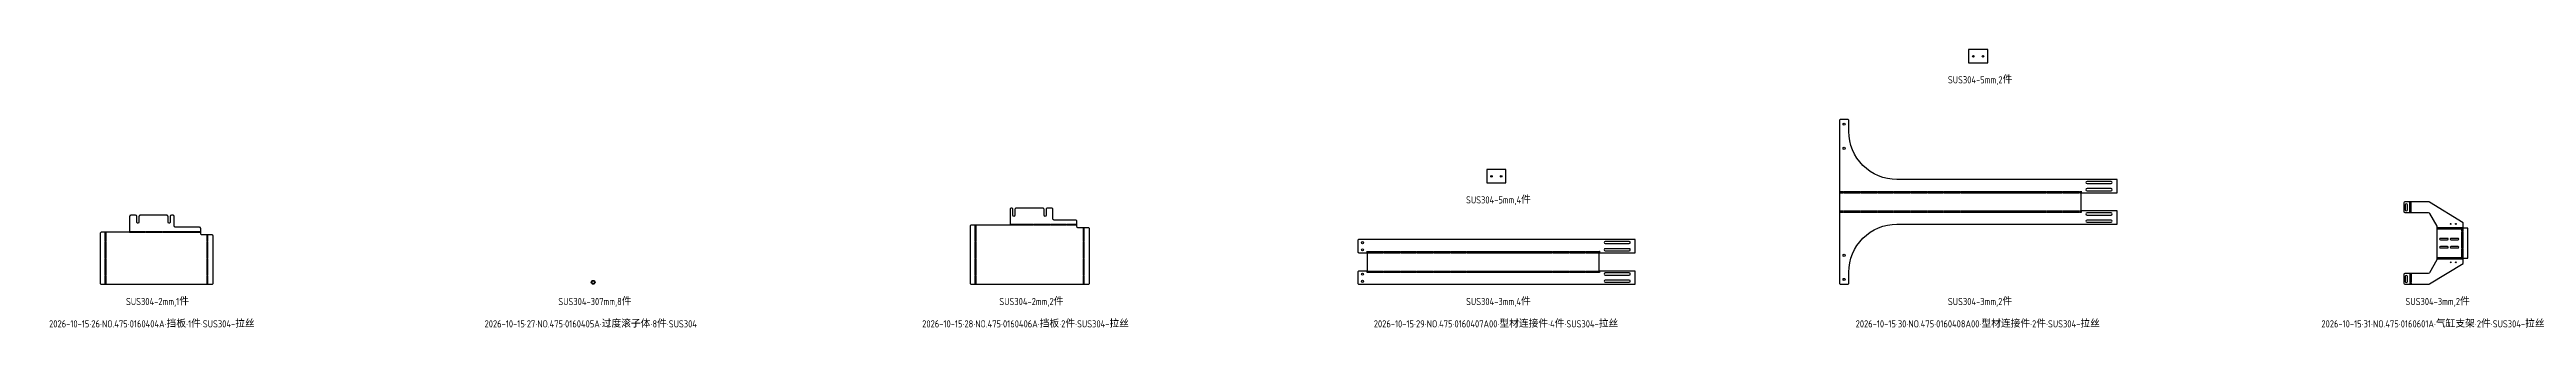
# Model space of a CAD drawing. Header units: inches. Extents: x -1146 to 93018, y 26380 to 28378.
# Drawn here: x 11784 to 22090, y 26431 to 27588 of the extents above; entities that cross this region are included whole.
import ezdxf

# ---------------------------------------------------------------- set-up
doc = ezdxf.new("R2010")
doc.units = ezdxf.units.IN
doc.header["$LTSCALE"] = 0.194989
doc.linetypes.add('CENTER', pattern=[50.8, 31.75, -6.35, 6.35, -6.35])
doc.layers.add('可见 (ISO)', color=7, linetype='Continuous', lineweight=25)
doc.layers.add('折弯线', color=1, linetype='CENTER')
doc.styles.add('Z-English', font='gbenor.shx', dxfattribs={"height": 10, "bigfont": 'hztxt.shx'})

msp = doc.modelspace()

# ---------------------------------------------------------------- linework, layer by layer
at = {"layer": '可见 (ISO)'}
for p, q in [((19769, 27588), (19769, 27533)), ((19849, 27588), (19769, 27588)), ((19769, 27533), (19849, 27533)), ((19849, 27533), (19849, 27588)), ((17764, 27088), (17764, 27033)), ((17844, 27088), (17764, 27088)), ((17764, 27033), (17844, 27033)), ((17844, 27033), (17844, 27088))]:
    msp.add_line(p, q, dxfattribs=at)
for points in [[(19232, 26616, 0.414214), (19237, 26611), (19266, 26611, 0.414214), (19271, 26616), (19271, 26661, -0.414214), (19471, 26861), (20387, 26861), (20387, 26916), (20238, 26916), (20238, 26910), (20237, 26910), (20237, 26998), (20238, 26998), (20238, 26992), (20387, 26992), (20387, 27047), (19471, 27047, -0.414214), (19271, 27247), (19271, 27292, 0.414214), (19266, 27297), (19237, 27297, 0.414214), (19232, 27292)], [(20262, 27030), (20362, 27030, 1), (20362, 27039), (20262, 27039, 1)], [(20262, 27000), (20362, 27000, 1), (20362, 27009), (20262, 27009, 1)], [(15614, 26616, 0.414214), (15619, 26611), (16106, 26611, 0.414214), (16111, 26616), (16111, 26841, 0.414214), (16106, 26846), (16064, 26846, -0.414214), (16059, 26851), (16059, 26873, 0.414214), (16054, 26878), (15964, 26878, -0.414214), (15959, 26883), (15959, 26923, 0.414214), (15954, 26928), (15936, 26928, 0.414214), (15931, 26923), (15931, 26898, -1), (15922, 26898), (15922, 26923, 0.414214), (15917, 26928), (15806, 26928, 0.414214), (15801, 26923), (15801, 26898, -1), (15792, 26898), (15792, 26923, 0.414214), (15787, 26928), (15786, 26928, 0.414214), (15781, 26923), (15781, 26857), (15619, 26857, 0.414214), (15614, 26852)], [(20262, 26899), (20362, 26899, 1), (20362, 26908), (20262, 26908, 1)], [(21580, 26617, 0.414214), (21586, 26611), (21684, 26611, 0.13764), (21687, 26612), (21827, 26697), (21827, 26716), (21821, 26723), (21828, 26720), (21847, 26720), (21847, 26844), (21828, 26844), (21821, 26841), (21827, 26848), (21827, 26867), (21687, 26953, 0.13764), (21684, 26954), (21586, 26954, 0.414214), (21580, 26948), (21580, 26915, 0.414214), (21586, 26909), (21682, 26909, -0.270167), (21687, 26906), (21717, 26852), (21717, 26712), (21687, 26659, -0.270167), (21682, 26656), (21586, 26656, 0.414214), (21580, 26650)], [(21586, 26941), (21586, 26921, 1), (21595, 26921), (21595, 26941, 1)], [(11994, 26616, 0.414214), (11999, 26611), (12460, 26611, 0.414214), (12465, 26616), (12465, 26811, 0.414214), (12460, 26816), (12418, 26816, -0.414214), (12413, 26821), (12413, 26843, 0.414214), (12408, 26848), (12308, 26848, -0.414214), (12303, 26853), (12303, 26893, 0.414214), (12298, 26898), (12291, 26898, 0.414214), (12286, 26893), (12286, 26869, -1), (12277, 26869), (12277, 26893, 0.414214), (12272, 26898), (12161, 26898, 0.414214), (12156, 26893), (12156, 26869, -1), (12147, 26869), (12147, 26893, 0.414214), (12142, 26898), (12122, 26898, 0.414214), (12117, 26893), (12117, 26827), (11999, 26827, 0.414214), (11994, 26822)], [(20262, 26869), (20362, 26869, 1), (20362, 26878), (20262, 26878, 1)], [(21732, 26796), (21762, 26796, 1), (21762, 26802), (21732, 26802, 1)], [(21776, 26796), (21806, 26796, 1), (21806, 26802), (21776, 26802, 1)], [(17227, 26616, 0.414214), (17232, 26611), (18382, 26611), (18382, 26666), (18233, 26666), (18233, 26660), (18232, 26660), (18232, 26748), (18233, 26748), (18233, 26742), (18382, 26742), (18382, 26797), (17232, 26797, 0.414214), (17227, 26792), (17227, 26747, 0.414214), (17232, 26742), (17266, 26742), (17266, 26748), (17267, 26748), (17267, 26660), (17266, 26660), (17266, 26666), (17232, 26666, 0.414214), (17227, 26661)], [(18257, 26780), (18357, 26780, 1), (18357, 26789), (18257, 26789, 1)], [(18257, 26750), (18357, 26750, 1), (18357, 26759), (18257, 26759, 1)], [(21732, 26762), (21762, 26762, 1), (21762, 26768), (21732, 26768, 1)], [(21776, 26762), (21806, 26762, 1), (21806, 26768), (21776, 26768, 1)], [(18257, 26649), (18357, 26649, 1), (18357, 26658), (18257, 26658, 1)], [(18257, 26619), (18357, 26619, 1), (18357, 26628), (18257, 26628, 1)], [(21595, 26623), (21595, 26643, 1), (21586, 26643), (21586, 26623, 1)]]:
    msp.add_lwpolyline(points, format="xyb", close=True, dxfattribs=at)
for centre, radius in [((19789, 27560), 3.32), ((19829, 27560), 3.32), ((19251, 27277), 4.5), ((19251, 27177), 4.5), ((17784, 27060), 3.32), ((17824, 27060), 3.32), ((21775, 26862), 1.75), ((21797, 26862), 1.75), ((17247, 26784), 4.5), ((17247, 26754), 4.5), ((19251, 26731), 4.5), ((21775, 26702), 1.75), ((21797, 26702), 1.75), ((14046, 26619), 8), ((14046, 26619), 6), ((17247, 26653), 4.5), ((17247, 26623), 4.5), ((19251, 26631), 4.5)]:
    msp.add_circle(centre, radius, dxfattribs=at)
at = {"layer": '折弯线', "color": 5, "linetype": 'CENTER'}
for points in [[(19232, 26997), (20237, 26997)], [(19232, 26992), (20237, 26992)], [(19232, 26916), (20237, 26916)], [(19232, 26911), (20237, 26911)], [(21605, 26909), (21605, 26954)], [(21610, 26909), (21610, 26954)], [(12016, 26611), (12016, 26827)], [(12019, 26611), (12019, 26827)], [(12117, 26831), (12413, 26831)], [(12117, 26828), (12413, 26828)], [(12440, 26611), (12440, 26816)], [(12443, 26611), (12443, 26816)], [(15636, 26611), (15636, 26857)], [(15639, 26611), (15639, 26857)], [(15781, 26861), (16059, 26861)], [(15781, 26858), (16059, 26858)], [(16086, 26611), (16086, 26846)], [(16089, 26611), (16089, 26846)], [(21717, 26847), (21824, 26847)], [(21717, 26842), (21824, 26842)], [(21822, 26722), (21822, 26843)], [(21827, 26722), (21827, 26843)], [(17267, 26747), (18232, 26747)], [(17267, 26742), (18232, 26742)], [(21717, 26722), (21824, 26722)], [(21717, 26717), (21824, 26717)], [(17267, 26666), (18232, 26666)], [(17267, 26661), (18232, 26661)], [(21605, 26656), (21605, 26611)], [(21610, 26656), (21610, 26611)]]:
    msp.add_lwpolyline(points, dxfattribs=at)
at = {"layer": '折弯线', "color": 1, "linetype": 'CENTER', "ltscale": 0.5}
for points in [[(19232, 26994), (20237, 26994)], [(19232, 26913), (20237, 26913)], [(21608, 26909), (21608, 26954)], [(12017, 26611), (12017, 26827)], [(12117, 26829), (12413, 26829)], [(12441, 26611), (12441, 26816)], [(15637, 26611), (15637, 26857)], [(15781, 26859), (16059, 26859)], [(16087, 26611), (16087, 26846)], [(21717, 26845), (21824, 26845)], [(21825, 26722), (21825, 26843)], [(17267, 26744), (18232, 26744)], [(21717, 26720), (21824, 26720)], [(17267, 26663), (18232, 26663)], [(21608, 26656), (21608, 26611)]]:
    msp.add_lwpolyline(points, dxfattribs=at)

# ---------------------------------------------------------------- texts
at = {"color": 3, "style": 'Z-English'}
for s, p in [('SUS304-5mm,2件', (19683, 27447)), ('SUS304-5mm,4件', (17678, 26947)), ('SUS304-2mm,1件', (12102, 26524)), ('SUS304-307mm,8件', (13901, 26524)), ('SUS304-2mm,2件', (15736, 26524)), ('SUS304-3mm,4件', (17678, 26524)), ('SUS304-3mm,2件', (19683, 26524)), ('SUS304-3mm,2件', (21587, 26524))]:
    msp.add_text(s, height=30, dxfattribs=at).set_placement(p)
at = {"color": 2, "style": 'Z-English'}
for s, p in [('2026-10-15·26·NO.475·0160404A·挡板·1件·SUS304-拉丝', (11782, 26431)), ('2026-10-15·27·NO.475·0160405A·过度滚子体·8件·SUS304', (13594, 26431)), ('2026-10-15·28·NO.475·0160406A·挡板·2件·SUS304-拉丝', (15415, 26431)), ('2026-10-15·29·NO.475·0160407A00·型材连接件·4件·SUS304-拉丝', (17294, 26431)), ('2026-10-15·30·NO.475·0160408A00·型材连接件·2件·SUS304-拉丝', (19299, 26431)), ('2026-10-15·31·NO.475·0160601A·气缸支架·2件·SUS304-拉丝', (21237, 26431))]:
    msp.add_text(s, height=30, dxfattribs=at).set_placement(p)

doc.saveas('drawing.dxf')
